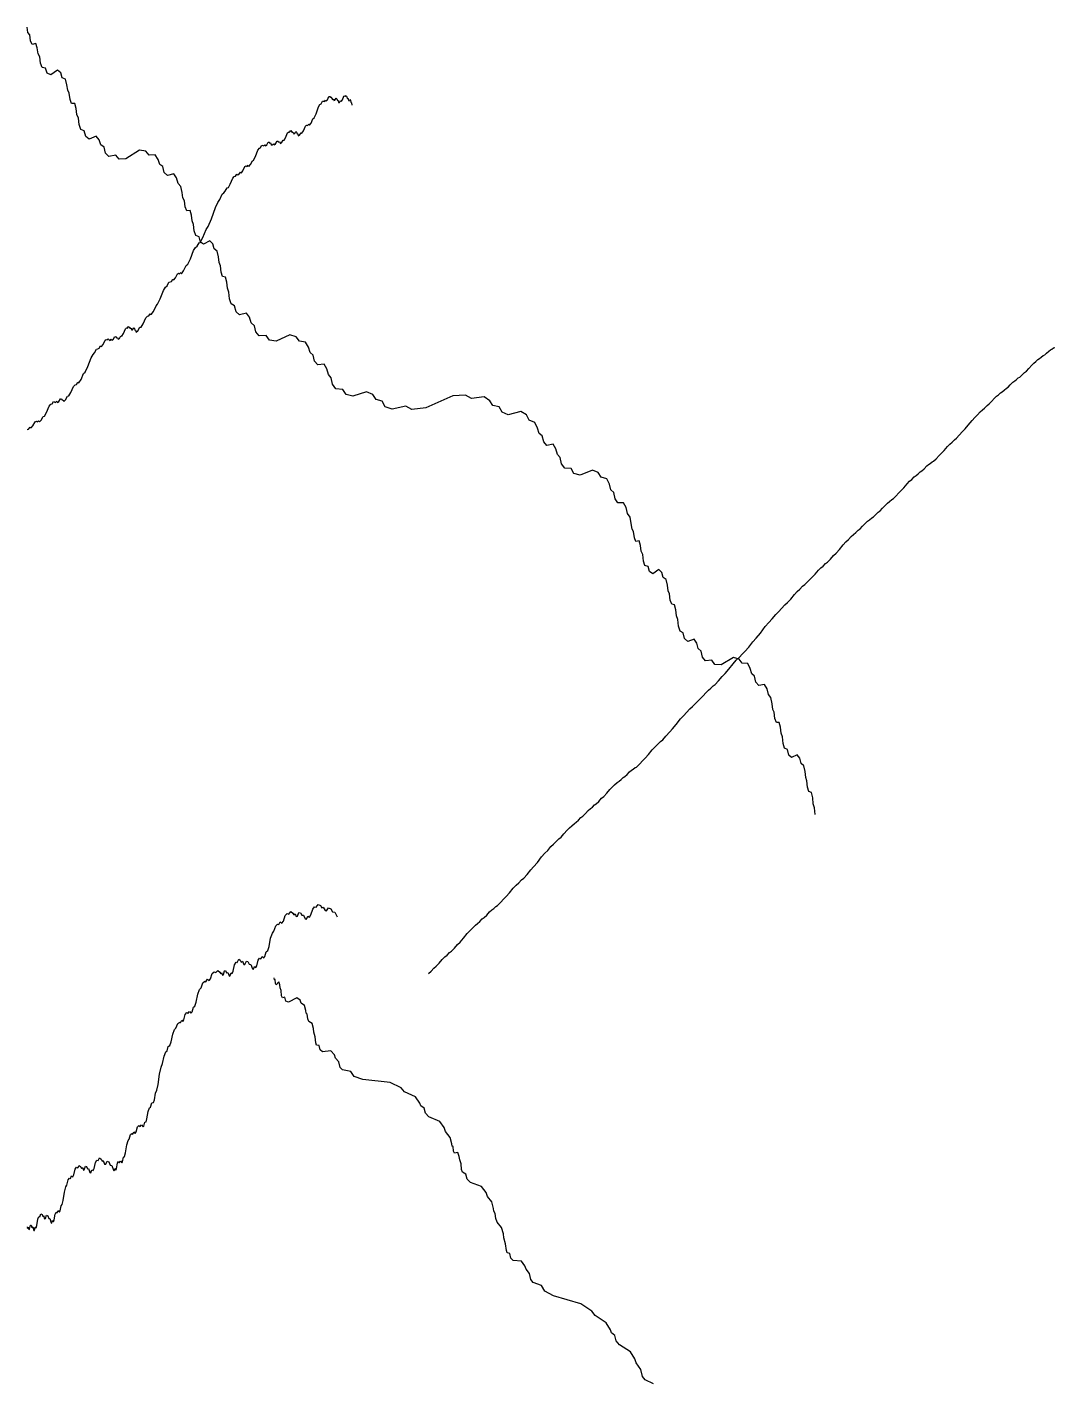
# Model space of a CAD drawing. Header units: metres. Extents: x 0 to 1, y 0 to 1.
# Drawn here: x 0 to 0.1091, y 0.6666 to 0.8105 of the extents above; entities that cross this region are included whole.
import ezdxf

# ---------------------------------------------------------------- set-up
doc = ezdxf.new("R2010")
doc.units = ezdxf.units.M

msp = doc.modelspace()

# ---------------------------------------------------------------- linework, layer by layer
at = {"layer": '2', "color": 0}
for p, q in [((0.000093, 0.809936), (0, 0.8105)), ((0.000278, 0.809673), (0.000093, 0.809936)), ((0.000363, 0.809041), (0.000278, 0.809673)), ((0.000548, 0.808657), (0.000363, 0.809041)), ((0.000917, 0.808752), (0.000548, 0.808657)), ((0.001085, 0.808283), (0.000917, 0.808752)), ((0.00117, 0.807677), (0.001085, 0.808283)), ((0.001338, 0.807329), (0.00117, 0.807677)), ((0.001415, 0.806657), (0.001338, 0.807329)), ((0.0016, 0.806197), (0.001415, 0.806657)), ((0.001968, 0.806138), (0.0016, 0.806197)), ((0.002137, 0.805599), (0.001968, 0.806138)), ((0.002505, 0.805421), (0.002137, 0.805599)), ((0.003237, 0.805922), (0.002505, 0.805421)), ((0.003571, 0.80564), (0.003237, 0.805922)), ((0.003739, 0.805127), (0.003571, 0.80564)), ((0.004074, 0.804964), (0.003739, 0.805127)), ((0.004227, 0.804378), (0.004074, 0.804964)), ((0.004312, 0.803788), (0.004227, 0.804378)), ((0.00448, 0.803472), (0.004312, 0.803788)), ((0.004557, 0.802816), (0.00448, 0.803472)), ((0.031883, 0.802774), (0.032036, 0.803116)), ((0.032036, 0.803116), (0.032127, 0.803123)), ((0.032127, 0.803123), (0.032201, 0.803022)), ((0.033478, 0.80278), (0.033632, 0.803176)), ((0.033632, 0.803176), (0.033723, 0.803215)), ((0.033723, 0.803215), (0.033796, 0.80314)), ((0.033796, 0.80314), (0.033888, 0.803229)), ((0.033888, 0.803229), (0.033942, 0.803085)), ((0.004725, 0.80238), (0.004557, 0.802816)), ((0.00506, 0.802371), (0.004725, 0.80238)), ((0.005213, 0.801855), (0.00506, 0.802371)), ((0.005289, 0.801225), (0.005213, 0.801855)), ((0.030685, 0.801298), (0.030942, 0.802031)), ((0.030942, 0.802031), (0.031095, 0.802272)), ((0.031095, 0.802272), (0.031218, 0.802359)), ((0.031218, 0.802359), (0.031371, 0.802649)), ((0.031371, 0.802649), (0.031463, 0.802626)), ((0.031463, 0.802626), (0.031562, 0.802601)), ((0.031562, 0.802601), (0.031686, 0.802752)), ((0.031686, 0.802752), (0.031759, 0.802645)), ((0.031759, 0.802645), (0.031883, 0.802774)), ((0.032201, 0.803022), (0.032292, 0.803079)), ((0.032292, 0.803079), (0.032346, 0.802916)), ((0.032346, 0.802916), (0.032426, 0.80281)), ((0.032426, 0.80281), (0.032526, 0.80286)), ((0.032526, 0.80286), (0.032585, 0.802693)), ((0.032585, 0.802693), (0.032685, 0.802721)), ((0.032685, 0.802721), (0.032808, 0.802938)), ((0.032808, 0.802938), (0.032882, 0.80287)), ((0.032882, 0.80287), (0.032941, 0.802709)), ((0.032941, 0.802709), (0.033015, 0.802692)), ((0.033015, 0.802692), (0.033059, 0.802484)), ((0.033059, 0.802484), (0.033158, 0.802494)), ((0.033158, 0.802494), (0.033281, 0.802688)), ((0.033281, 0.802688), (0.033355, 0.802607)), ((0.033355, 0.802607), (0.033478, 0.80278)), ((0.033942, 0.803085), (0.034001, 0.802929)), ((0.034001, 0.802929), (0.034075, 0.802918)), ((0.034075, 0.802918), (0.034119, 0.802714)), ((0.034119, 0.802714), (0.034192, 0.802681)), ((0.034192, 0.802681), (0.034284, 0.802822)), ((0.034284, 0.802822), (0.034338, 0.802709)), ((0.034338, 0.802709), (0.034382, 0.802511)), ((0.034382, 0.802511), (0.034436, 0.802448)), ((0.034436, 0.802448), (0.034469, 0.802214)), ((0.005442, 0.800829), (0.005289, 0.801225)), ((0.005512, 0.800136), (0.005442, 0.800829)), ((0.029981, 0.800075), (0.030148, 0.800305)), ((0.030148, 0.800305), (0.030355, 0.800771)), ((0.030355, 0.800771), (0.030478, 0.800853)), ((0.030478, 0.800853), (0.030685, 0.801298)), ((0.005698, 0.799626), (0.005512, 0.800136)), ((0.006066, 0.799469), (0.005698, 0.799626)), ((0.006234, 0.798885), (0.006066, 0.799469)), ((0.006602, 0.798608), (0.006234, 0.798885)), ((0.007334, 0.798914), (0.006602, 0.798608)), ((0.007669, 0.798541), (0.007334, 0.798914)), ((0.027447, 0.798746), (0.027654, 0.799259)), ((0.027654, 0.799259), (0.027777, 0.799368)), ((0.027777, 0.799368), (0.027876, 0.799349)), ((0.027876, 0.799349), (0.028, 0.799508)), ((0.028, 0.799508), (0.028073, 0.799406)), ((0.028073, 0.799406), (0.028154, 0.799295)), ((0.028154, 0.799295), (0.028253, 0.79934)), ((0.028253, 0.79934), (0.028313, 0.799169)), ((0.028313, 0.799169), (0.028412, 0.799192)), ((0.028412, 0.799192), (0.028535, 0.799403)), ((0.028535, 0.799403), (0.028609, 0.799331)), ((0.028609, 0.799331), (0.028668, 0.799167)), ((0.028668, 0.799167), (0.028742, 0.799146)), ((0.028742, 0.799146), (0.028786, 0.798936)), ((0.028786, 0.798936), (0.02892, 0.799007)), ((0.02892, 0.799007), (0.029087, 0.799276)), ((0.029087, 0.799276), (0.029187, 0.79924)), ((0.029187, 0.79924), (0.029354, 0.799488)), ((0.029354, 0.799488), (0.029561, 0.799977)), ((0.029561, 0.799977), (0.029684, 0.800072)), ((0.029684, 0.800072), (0.029784, 0.800041)), ((0.029784, 0.800041), (0.029907, 0.800186)), ((0.029907, 0.800186), (0.029981, 0.800075)), ((0.007837, 0.797983), (0.007669, 0.798541)), ((0.008171, 0.797732), (0.007837, 0.797983)), ((0.008324, 0.797104), (0.008171, 0.797732)), ((0.011945, 0.797413), (0.01049, 0.796492)), ((0.012609, 0.797322), (0.011945, 0.797413)), ((0.024254, 0.796763), (0.024511, 0.79744)), ((0.024511, 0.79744), (0.024664, 0.797648)), ((0.024664, 0.797648), (0.024787, 0.797708)), ((0.024787, 0.797708), (0.02494, 0.797965)), ((0.02494, 0.797965), (0.025032, 0.797921)), ((0.025032, 0.797921), (0.025131, 0.797874)), ((0.025131, 0.797874), (0.025255, 0.797998)), ((0.025255, 0.797998), (0.025328, 0.797875)), ((0.025328, 0.797875), (0.025452, 0.797978)), ((0.025452, 0.797978), (0.025605, 0.798286)), ((0.025605, 0.798286), (0.025696, 0.798273)), ((0.025696, 0.798273), (0.02577, 0.798156)), ((0.02577, 0.798156), (0.025861, 0.798193)), ((0.025861, 0.798193), (0.025915, 0.798019)), ((0.025915, 0.798019), (0.026024, 0.797973)), ((0.026024, 0.797973), (0.026158, 0.798099)), ((0.026158, 0.798099), (0.026239, 0.797978)), ((0.026239, 0.797978), (0.026373, 0.798082)), ((0.026373, 0.798082), (0.02654, 0.798393)), ((0.02654, 0.798393), (0.02664, 0.798381)), ((0.02664, 0.798381), (0.02672, 0.798266)), ((0.02672, 0.798266), (0.026819, 0.798304)), ((0.026819, 0.798304), (0.026879, 0.79813)), ((0.026879, 0.79813), (0.027013, 0.798216)), ((0.027013, 0.798216), (0.02718, 0.798505)), ((0.02718, 0.798505), (0.02728, 0.79848)), ((0.02728, 0.79848), (0.027447, 0.798746)), ((0.008692, 0.79675), (0.008324, 0.797104)), ((0.009424, 0.796902), (0.008692, 0.79675)), ((0.009759, 0.79646), (0.009424, 0.796902)), ((0.01049, 0.796492), (0.009759, 0.79646)), ((0.012944, 0.796906), (0.012609, 0.797322)), ((0.013609, 0.796935), (0.012944, 0.796906)), ((0.013913, 0.796436), (0.013609, 0.796935)), ((0.014081, 0.795895), (0.013913, 0.796436)), ((0.014415, 0.795676), (0.014081, 0.795895)), ((0.023717, 0.795887), (0.023924, 0.796309)), ((0.023924, 0.796309), (0.024047, 0.796363)), ((0.024047, 0.796363), (0.024254, 0.796763)), ((0.014568, 0.795064), (0.014415, 0.795676)), ((0.014903, 0.794724), (0.014568, 0.795064)), ((0.015568, 0.794907), (0.014903, 0.794724)), ((0.015871, 0.794478), (0.015568, 0.794907)), ((0.016024, 0.793892), (0.015871, 0.794478)), ((0.021834, 0.794444), (0.021987, 0.794619)), ((0.021987, 0.794619), (0.022111, 0.794654)), ((0.022111, 0.794654), (0.022264, 0.794879)), ((0.022264, 0.794879), (0.022355, 0.794816)), ((0.022355, 0.794816), (0.022489, 0.794857)), ((0.022489, 0.794857), (0.022656, 0.79509)), ((0.022656, 0.79509), (0.022756, 0.795032)), ((0.022756, 0.795032), (0.022923, 0.795243)), ((0.022923, 0.795243), (0.02313, 0.795687)), ((0.02313, 0.795687), (0.023253, 0.795755)), ((0.023253, 0.795755), (0.023353, 0.795703)), ((0.023353, 0.795703), (0.023476, 0.795821)), ((0.023476, 0.795821), (0.02355, 0.795694)), ((0.02355, 0.795694), (0.023717, 0.795887)), ((0.016328, 0.793584), (0.016024, 0.793892)), ((0.016467, 0.792931), (0.016328, 0.793584)), ((0.020873, 0.7929), (0.02104, 0.793058)), ((0.02104, 0.793058), (0.021247, 0.793436)), ((0.021247, 0.793436), (0.02137, 0.793464)), ((0.02137, 0.793464), (0.021577, 0.79382)), ((0.021577, 0.79382), (0.021834, 0.794444)), ((0.016552, 0.792351), (0.016467, 0.792931)), ((0.01672, 0.792057), (0.016552, 0.792351)), ((0.016797, 0.79141), (0.01672, 0.792057)), ((0.019999, 0.791347), (0.020256, 0.791869)), ((0.020256, 0.791869), (0.020463, 0.792184)), ((0.020463, 0.792184), (0.02072, 0.792756)), ((0.02072, 0.792756), (0.020873, 0.7929)), ((0.016965, 0.790996), (0.016797, 0.79141)), ((0.0173, 0.791029), (0.016965, 0.790996)), ((0.017453, 0.790532), (0.0173, 0.791029)), ((0.01753, 0.789911), (0.017453, 0.790532)), ((0.019221, 0.789315), (0.019568, 0.790141)), ((0.019568, 0.790141), (0.019999, 0.791347)), ((0.017683, 0.789534), (0.01753, 0.789911)), ((0.017753, 0.78885), (0.017683, 0.789534)), ((0.017921, 0.788358), (0.017753, 0.78885)), ((0.018667, 0.788159), (0.019014, 0.789007)), ((0.019014, 0.789007), (0.019221, 0.789315)), ((0.018255, 0.788237), (0.017921, 0.788358)), ((0.018056, 0.787226), (0.018264, 0.787598)), ((0.018408, 0.78767), (0.018255, 0.788237)), ((0.018264, 0.787598), (0.018387, 0.787623)), ((0.018387, 0.787623), (0.018667, 0.788159)), ((0.018743, 0.787429), (0.018408, 0.78767)), ((0.019407, 0.787807), (0.018743, 0.787429)), ((0.019711, 0.787468), (0.019407, 0.787807)), ((0.019864, 0.786927), (0.019711, 0.787468)), ((0.017055, 0.785327), (0.017335, 0.785881)), ((0.017335, 0.785881), (0.017683, 0.786751)), ((0.017683, 0.786751), (0.01789, 0.787073)), ((0.01789, 0.787073), (0.018056, 0.787226)), ((0.020168, 0.786708), (0.019864, 0.786927)), ((0.020307, 0.786096), (0.020168, 0.786708)), ((0.020384, 0.785492), (0.020307, 0.786096)), ((0.016186, 0.7843), (0.016309, 0.784414)), ((0.016309, 0.784414), (0.016383, 0.784285)), ((0.016383, 0.784285), (0.016608, 0.784603)), ((0.016608, 0.784603), (0.016888, 0.78518)), ((0.016888, 0.78518), (0.017055, 0.785327)), ((0.020537, 0.785148), (0.020384, 0.785492)), ((0.020607, 0.784479), (0.020537, 0.785148)), ((0.02076, 0.784014), (0.020607, 0.784479)), ((0.01469, 0.782861), (0.014857, 0.783025)), ((0.014857, 0.783025), (0.015064, 0.783411)), ((0.015064, 0.783411), (0.015188, 0.783444)), ((0.015188, 0.783444), (0.015322, 0.783481)), ((0.015322, 0.783481), (0.015489, 0.783709)), ((0.015489, 0.783709), (0.015589, 0.783648)), ((0.015589, 0.783648), (0.015756, 0.783854)), ((0.015756, 0.783854), (0.015963, 0.784291)), ((0.015963, 0.784291), (0.016086, 0.784355)), ((0.016086, 0.784355), (0.016186, 0.7843)), ((0.021064, 0.783949), (0.02076, 0.784014)), ((0.021203, 0.783407), (0.021064, 0.783949)), ((0.021272, 0.782764), (0.021203, 0.783407)), ((0.013856, 0.781057), (0.014136, 0.781631)), ((0.014136, 0.781631), (0.014483, 0.782525)), ((0.014483, 0.782525), (0.01469, 0.782861)), ((0.021411, 0.782342), (0.021272, 0.782764)), ((0.021475, 0.781637), (0.021411, 0.782342)), ((0.02166, 0.781095), (0.021475, 0.781637)), ((0.013184, 0.77997), (0.013409, 0.780304)), ((0.013409, 0.780304), (0.013689, 0.780899)), ((0.013689, 0.780899), (0.013856, 0.781057)), ((0.022028, 0.780875), (0.02166, 0.781095)), ((0.022197, 0.780262), (0.022028, 0.780875)), ((0.022565, 0.779922), (0.022197, 0.780262)), ((0.023297, 0.780102), (0.022565, 0.779922)), ((0.023631, 0.779673), (0.023297, 0.780102)), ((0.010658, 0.778529), (0.010782, 0.778684)), ((0.010782, 0.778684), (0.010855, 0.778579)), ((0.011975, 0.778614), (0.01211, 0.77864)), ((0.01211, 0.77864), (0.012336, 0.778992)), ((0.012336, 0.778992), (0.012616, 0.77961)), ((0.012616, 0.77961), (0.012783, 0.779782)), ((0.012783, 0.779782), (0.012917, 0.779813)), ((0.012917, 0.779813), (0.013084, 0.780035)), ((0.013084, 0.780035), (0.013184, 0.77997)), ((0.023799, 0.779086), (0.023631, 0.779673)), ((0.024134, 0.778776), (0.023799, 0.779086)), ((0.024287, 0.778123), (0.024134, 0.778776)), ((0.00807, 0.776788), (0.008277, 0.77724)), ((0.008277, 0.77724), (0.008401, 0.777313)), ((0.008401, 0.777313), (0.0085, 0.777265)), ((0.0085, 0.777265), (0.008624, 0.777387)), ((0.008624, 0.777387), (0.008697, 0.777263)), ((0.008697, 0.777263), (0.008806, 0.777215)), ((0.008806, 0.777215), (0.00894, 0.777336)), ((0.00894, 0.777336), (0.00902, 0.777212)), ((0.00902, 0.777212), (0.009155, 0.777311)), ((0.009155, 0.777311), (0.009322, 0.777617)), ((0.009322, 0.777617), (0.009421, 0.777602)), ((0.009421, 0.777602), (0.009502, 0.777484)), ((0.009502, 0.777484), (0.009601, 0.777519)), ((0.009601, 0.777519), (0.00966, 0.777343)), ((0.00966, 0.777343), (0.009795, 0.777425)), ((0.009795, 0.777425), (0.009962, 0.777708)), ((0.009962, 0.777708), (0.010061, 0.77768)), ((0.010061, 0.77768), (0.010228, 0.777941)), ((0.010228, 0.777941), (0.010435, 0.778447)), ((0.010435, 0.778447), (0.010559, 0.778551)), ((0.010559, 0.778551), (0.010658, 0.778529)), ((0.010855, 0.778579), (0.010936, 0.778466)), ((0.010936, 0.778466), (0.011035, 0.778507)), ((0.011035, 0.778507), (0.011094, 0.778335)), ((0.011094, 0.778335), (0.011194, 0.778355)), ((0.011194, 0.778355), (0.011317, 0.778561)), ((0.011317, 0.778561), (0.011391, 0.778487)), ((0.011391, 0.778487), (0.01145, 0.778321)), ((0.01145, 0.778321), (0.011524, 0.778297)), ((0.011524, 0.778297), (0.011568, 0.778086)), ((0.011568, 0.778086), (0.01175, 0.778241)), ((0.01175, 0.778241), (0.011975, 0.778614)), ((0.024655, 0.777705), (0.024287, 0.778123)), ((0.025387, 0.777732), (0.024655, 0.777705)), ((0.025721, 0.777233), (0.025387, 0.777732)), ((0.026453, 0.777139), (0.025721, 0.777233)), ((0.027907, 0.77781), (0.026453, 0.777139)), ((0.028572, 0.777605), (0.027907, 0.77781)), ((0.028906, 0.777131), (0.028572, 0.777605)), ((0.007005, 0.77572), (0.007172, 0.775896)), ((0.007172, 0.775896), (0.007379, 0.776296)), ((0.007379, 0.776296), (0.007502, 0.776338)), ((0.007502, 0.776338), (0.007637, 0.776385)), ((0.007637, 0.776385), (0.007804, 0.776624)), ((0.007804, 0.776624), (0.007903, 0.77657)), ((0.007903, 0.77657), (0.00807, 0.776788)), ((0.029571, 0.777046), (0.028906, 0.777131)), ((0.029875, 0.776496), (0.029571, 0.777046)), ((0.030043, 0.775925), (0.029875, 0.776496)), ((0.030378, 0.775649), (0.030043, 0.775925)), ((0.108053, 0.775677), (0.108256, 0.775849)), ((0.108256, 0.775849), (0.108487, 0.776085)), ((0.108487, 0.776085), (0.108665, 0.776205)), ((0.108665, 0.776205), (0.108821, 0.776285)), ((0.108821, 0.776285), (0.108998, 0.776417)), ((0.108998, 0.776417), (0.109134, 0.776458)), ((0.006171, 0.773858), (0.006451, 0.774451)), ((0.006451, 0.774451), (0.006798, 0.775369)), ((0.006798, 0.775369), (0.007005, 0.77572)), ((0.030531, 0.775011), (0.030378, 0.775649)), ((0.030865, 0.774614), (0.030531, 0.775011)), ((0.03153, 0.774682), (0.030865, 0.774614)), ((0.031834, 0.774202), (0.03153, 0.774682)), ((0.10637, 0.774233), (0.106672, 0.774591)), ((0.106672, 0.774591), (0.106903, 0.774804)), ((0.106903, 0.774804), (0.107106, 0.774966)), ((0.107106, 0.774966), (0.107338, 0.775191)), ((0.107338, 0.775191), (0.107515, 0.775302)), ((0.107515, 0.775302), (0.107694, 0.775423)), ((0.107694, 0.775423), (0.107897, 0.775601)), ((0.107897, 0.775601), (0.108053, 0.775677)), ((0.005498, 0.772723), (0.005724, 0.773072)), ((0.005724, 0.773072), (0.006004, 0.773688)), ((0.006004, 0.773688), (0.006171, 0.773858)), ((0.031987, 0.773589), (0.031834, 0.774202)), ((0.032291, 0.773229), (0.031987, 0.773589)), ((0.03243, 0.772552), (0.032291, 0.773229)), ((0.104662, 0.772773), (0.104866, 0.772935)), ((0.104866, 0.772935), (0.105044, 0.773052)), ((0.105044, 0.773052), (0.105248, 0.773225)), ((0.105248, 0.773225), (0.105403, 0.773298)), ((0.105403, 0.773298), (0.105636, 0.773512)), ((0.105636, 0.773512), (0.105901, 0.773797)), ((0.105901, 0.773797), (0.106105, 0.773955)), ((0.106105, 0.773955), (0.10637, 0.774233)), ((0.004424, 0.771317), (0.00465, 0.771685)), ((0.00465, 0.771685), (0.00493, 0.772322)), ((0.00493, 0.772322), (0.005097, 0.772506)), ((0.005097, 0.772506), (0.005232, 0.772547)), ((0.005232, 0.772547), (0.005398, 0.772781)), ((0.005398, 0.772781), (0.005498, 0.772723)), ((0.032798, 0.772085), (0.03243, 0.772552)), ((0.03353, 0.772013), (0.032798, 0.772085)), ((0.033864, 0.771468), (0.03353, 0.772013)), ((0.034596, 0.771276), (0.033864, 0.771468)), ((0.03605, 0.771752), (0.034596, 0.771276)), ((0.036715, 0.771457), (0.03605, 0.771752)), ((0.037049, 0.770938), (0.036715, 0.771457)), ((0.102936, 0.771283), (0.103139, 0.771438)), ((0.103139, 0.771438), (0.103371, 0.771655)), ((0.103371, 0.771655), (0.103548, 0.77176)), ((0.103548, 0.77176), (0.103753, 0.771923)), ((0.103753, 0.771923), (0.103986, 0.772149)), ((0.103986, 0.772149), (0.104164, 0.772262)), ((0.104164, 0.772262), (0.104397, 0.772482)), ((0.104397, 0.772482), (0.104662, 0.772773)), ((0.002071, 0.769573), (0.002351, 0.770235)), ((0.002351, 0.770235), (0.002518, 0.770432)), ((0.002518, 0.770432), (0.002652, 0.770485)), ((0.002652, 0.770485), (0.002819, 0.770732)), ((0.002819, 0.770732), (0.002919, 0.770683)), ((0.002919, 0.770683), (0.003027, 0.77063)), ((0.003027, 0.77063), (0.003162, 0.770746)), ((0.003162, 0.770746), (0.003242, 0.770618)), ((0.003242, 0.770618), (0.003377, 0.770713)), ((0.003377, 0.770713), (0.003544, 0.771012)), ((0.003544, 0.771012), (0.003643, 0.770993)), ((0.003643, 0.770993), (0.003723, 0.770872)), ((0.003723, 0.770872), (0.003823, 0.770903)), ((0.003823, 0.770903), (0.003882, 0.770725)), ((0.003882, 0.770725), (0.004064, 0.770892)), ((0.004064, 0.770892), (0.00429, 0.771282)), ((0.00429, 0.771282), (0.004424, 0.771317)), ((0.037714, 0.770764), (0.037049, 0.770938)), ((0.038018, 0.770172), (0.037714, 0.770764)), ((0.03875, 0.769903), (0.038018, 0.770172)), ((0.040204, 0.770225), (0.03875, 0.769903)), ((0.040869, 0.769861), (0.040204, 0.770225)), ((0.042323, 0.770063), (0.040869, 0.769861)), ((0.045213, 0.771321), (0.042323, 0.770063)), ((0.046534, 0.771384), (0.045213, 0.771321)), ((0.047199, 0.771045), (0.046534, 0.771384)), ((0.04852, 0.771228), (0.047199, 0.771045)), ((0.049124, 0.7708), (0.04852, 0.771228)), ((0.049458, 0.770298), (0.049124, 0.7708)), ((0.050123, 0.770156), (0.049458, 0.770298)), ((0.050427, 0.76958), (0.050123, 0.770156)), ((0.101436, 0.76983), (0.101669, 0.770036)), ((0.101669, 0.770036), (0.101934, 0.770312)), ((0.101934, 0.770312), (0.102138, 0.770462)), ((0.102138, 0.770462), (0.102403, 0.770731)), ((0.102403, 0.770731), (0.102705, 0.771078)), ((0.102705, 0.771078), (0.102936, 0.771283)), ((0.000619, 0.768137), (0.000845, 0.768568)), ((0.000845, 0.768568), (0.00098, 0.768628)), ((0.00098, 0.768628), (0.001088, 0.76857)), ((0.001088, 0.76857), (0.001223, 0.76868)), ((0.001223, 0.76868), (0.001303, 0.768549)), ((0.001303, 0.768549), (0.001485, 0.768731)), ((0.001485, 0.768731), (0.001711, 0.76914)), ((0.001711, 0.76914), (0.001845, 0.769186)), ((0.001845, 0.769186), (0.002071, 0.769573)), ((0.051092, 0.769318), (0.050427, 0.76958)), ((0.052413, 0.769655), (0.051092, 0.769318)), ((0.053017, 0.769296), (0.052413, 0.769655)), ((0.053321, 0.768746), (0.053017, 0.769296)), ((0.053925, 0.768508), (0.053321, 0.768746)), ((0.099942, 0.768212), (0.100336, 0.768714)), ((0.100336, 0.768714), (0.100638, 0.769038)), ((0.100638, 0.769038), (0.100903, 0.769298)), ((0.100903, 0.769298), (0.101205, 0.769633)), ((0.101205, 0.769633), (0.101436, 0.76983)), ((0, 0.767745), (0.000147, 0.767778)), ((0.000147, 0.767778), (0.000329, 0.768)), ((0.000329, 0.768), (0.000437, 0.767936)), ((0.000437, 0.767936), (0.000619, 0.768137)), ((0.054201, 0.767887), (0.053925, 0.768508)), ((0.054369, 0.767327), (0.054201, 0.767887)), ((0.054703, 0.767072), (0.054369, 0.767327)), ((0.098681, 0.766815), (0.098985, 0.767141)), ((0.098985, 0.767141), (0.099331, 0.767552)), ((0.099331, 0.767552), (0.099596, 0.767807)), ((0.099596, 0.767807), (0.099942, 0.768212)), ((0.054856, 0.766443), (0.054703, 0.767072)), ((0.055191, 0.766068), (0.054856, 0.766443)), ((0.055856, 0.766178), (0.055191, 0.766068)), ((0.056159, 0.765716), (0.055856, 0.766178)), ((0.056312, 0.765113), (0.056159, 0.765716)), ((0.097369, 0.765517), (0.097715, 0.765935)), ((0.097715, 0.765935), (0.09798, 0.766194)), ((0.09798, 0.766194), (0.098213, 0.766397)), ((0.098213, 0.766397), (0.098478, 0.766668)), ((0.098478, 0.766668), (0.098681, 0.766815)), ((0.056616, 0.764772), (0.056312, 0.765113)), ((0.056755, 0.764104), (0.056616, 0.764772)), ((0.095902, 0.764148), (0.096105, 0.764319)), ((0.096105, 0.764319), (0.096261, 0.764389)), ((0.096261, 0.764389), (0.096528, 0.76465)), ((0.096528, 0.76465), (0.096832, 0.764988)), ((0.096832, 0.764988), (0.097065, 0.765186)), ((0.097065, 0.765186), (0.097369, 0.765517)), ((0.05709, 0.763651), (0.056755, 0.764104)), ((0.057754, 0.763608), (0.05709, 0.763651)), ((0.058058, 0.763077), (0.057754, 0.763608)), ((0.058723, 0.762913), (0.058058, 0.763077)), ((0.060044, 0.763446), (0.058723, 0.762913)), ((0.060648, 0.763177), (0.060044, 0.763446)), ((0.060952, 0.762671), (0.060648, 0.763177)), ((0.094202, 0.762729), (0.094406, 0.762879)), ((0.094406, 0.762879), (0.09461, 0.763039)), ((0.09461, 0.763039), (0.094843, 0.763262)), ((0.094843, 0.763262), (0.095022, 0.763372)), ((0.095022, 0.763372), (0.095255, 0.763588)), ((0.095255, 0.763588), (0.09552, 0.763875)), ((0.09552, 0.763875), (0.095723, 0.764034)), ((0.095723, 0.764034), (0.095902, 0.764148)), ((0.061556, 0.762523), (0.060952, 0.762671)), ((0.061832, 0.761943), (0.061556, 0.762523)), ((0.061985, 0.761356), (0.061832, 0.761943)), ((0.062289, 0.761048), (0.061985, 0.761356)), ((0.092789, 0.761224), (0.093093, 0.76156)), ((0.093093, 0.76156), (0.093439, 0.761984)), ((0.093439, 0.761984), (0.093704, 0.762247)), ((0.093704, 0.762247), (0.093937, 0.762454)), ((0.093937, 0.762454), (0.094202, 0.762729)), ((0.062428, 0.760395), (0.062289, 0.761048)), ((0.062732, 0.759966), (0.062428, 0.760395)), ((0.063335, 0.759971), (0.062732, 0.759966)), ((0.063611, 0.759461), (0.063335, 0.759971)), ((0.091136, 0.759726), (0.091369, 0.759933)), ((0.091369, 0.759933), (0.091574, 0.760089)), ((0.091574, 0.760089), (0.091807, 0.760307)), ((0.091807, 0.760307), (0.091985, 0.760414)), ((0.091985, 0.760414), (0.092252, 0.760679)), ((0.092252, 0.760679), (0.092556, 0.761022)), ((0.092556, 0.761022), (0.092789, 0.761224)), ((0.06375, 0.758834), (0.063611, 0.759461)), ((0.064026, 0.758445), (0.06375, 0.758834)), ((0.089859, 0.75847), (0.090094, 0.758678)), ((0.090094, 0.758678), (0.090361, 0.758955)), ((0.090361, 0.758955), (0.090565, 0.759107)), ((0.090565, 0.759107), (0.090832, 0.759378)), ((0.090832, 0.759378), (0.091136, 0.759726)), ((0.064153, 0.757755), (0.064026, 0.758445)), ((0.064237, 0.757182), (0.064153, 0.757755)), ((0.064406, 0.756901), (0.064237, 0.757182)), ((0.08798, 0.756794), (0.088245, 0.757063)), ((0.088245, 0.757063), (0.088449, 0.757208)), ((0.088449, 0.757208), (0.088714, 0.75747)), ((0.088714, 0.75747), (0.089016, 0.75781)), ((0.089016, 0.75781), (0.089247, 0.758009)), ((0.089247, 0.758009), (0.08945, 0.758158)), ((0.08945, 0.758158), (0.089682, 0.758369)), ((0.089682, 0.758369), (0.089859, 0.75847)), ((0.064483, 0.756261), (0.064406, 0.756901)), ((0.064651, 0.75586), (0.064483, 0.756261)), ((0.064985, 0.75592), (0.064651, 0.75586)), ((0.065138, 0.755435), (0.064985, 0.75592)), ((0.086647, 0.755507), (0.086949, 0.755823)), ((0.086949, 0.755823), (0.087214, 0.756075)), ((0.087214, 0.756075), (0.087516, 0.756403)), ((0.087516, 0.756403), (0.087747, 0.756594)), ((0.087747, 0.756594), (0.08798, 0.756794)), ((0.065215, 0.75482), (0.065138, 0.755435)), ((0.065368, 0.754456), (0.065215, 0.75482)), ((0.065438, 0.753777), (0.065368, 0.754456)), ((0.085296, 0.753967), (0.085642, 0.75437)), ((0.085642, 0.75437), (0.085907, 0.754618)), ((0.085907, 0.754618), (0.086253, 0.755015)), ((0.086253, 0.755015), (0.086647, 0.755507)), ((0.065606, 0.753299), (0.065438, 0.753777)), ((0.065941, 0.753205), (0.065606, 0.753299)), ((0.066094, 0.75265), (0.065941, 0.753205)), ((0.067093, 0.752868), (0.066428, 0.752436)), ((0.067397, 0.752553), (0.067093, 0.752868)), ((0.08368, 0.752384), (0.084025, 0.752793)), ((0.084025, 0.752793), (0.084291, 0.753046)), ((0.084291, 0.753046), (0.084524, 0.753243)), ((0.084524, 0.753243), (0.084789, 0.753507)), ((0.084789, 0.753507), (0.084992, 0.753649)), ((0.084992, 0.753649), (0.085296, 0.753967)), ((0.066428, 0.752436), (0.066094, 0.75265)), ((0.06755, 0.752024), (0.067397, 0.752553)), ((0.067854, 0.75183), (0.06755, 0.752024)), ((0.067993, 0.751229), (0.067854, 0.75183)), ((0.08234, 0.7511), (0.082572, 0.751284)), ((0.082572, 0.751284), (0.082839, 0.751539)), ((0.082839, 0.751539), (0.083143, 0.751869)), ((0.083143, 0.751869), (0.083376, 0.752061)), ((0.083376, 0.752061), (0.08368, 0.752384)), ((0.06807, 0.750631), (0.067993, 0.751229)), ((0.068222, 0.750299), (0.06807, 0.750631)), ((0.068292, 0.749635), (0.068222, 0.750299)), ((0.081078, 0.749745), (0.081471, 0.750227)), ((0.081471, 0.750227), (0.081773, 0.750535)), ((0.081773, 0.750535), (0.082038, 0.75078)), ((0.082038, 0.75078), (0.08234, 0.7511)), ((0.068445, 0.749184), (0.068292, 0.749635)), ((0.068749, 0.749142), (0.068445, 0.749184)), ((0.068888, 0.748612), (0.068749, 0.749142)), ((0.068958, 0.747974), (0.068888, 0.748612)), ((0.079515, 0.748114), (0.079817, 0.748414)), ((0.079817, 0.748414), (0.080121, 0.748724)), ((0.080121, 0.748724), (0.080466, 0.749117)), ((0.080466, 0.749117), (0.080732, 0.749358)), ((0.080732, 0.749358), (0.081078, 0.749745)), ((0.069097, 0.747563), (0.068958, 0.747974)), ((0.06916, 0.746864), (0.069097, 0.747563)), ((0.078381, 0.746808), (0.078775, 0.747267)), ((0.078775, 0.747267), (0.079121, 0.747644)), ((0.079121, 0.747644), (0.079515, 0.748114)), ((0.069329, 0.746336), (0.06916, 0.746864)), ((0.069663, 0.746144), (0.069329, 0.746336)), ((0.069816, 0.745544), (0.069663, 0.746144)), ((0.070151, 0.745231), (0.069816, 0.745544)), ((0.07707, 0.745199), (0.077416, 0.745571)), ((0.077416, 0.745571), (0.077867, 0.746131)), ((0.077867, 0.746131), (0.078381, 0.746808)), ((0.070815, 0.745467), (0.070151, 0.745231)), ((0.071119, 0.745063), (0.070815, 0.745467)), ((0.071272, 0.744489), (0.071119, 0.745063)), ((0.071576, 0.744205), (0.071272, 0.744489)), ((0.071715, 0.743563), (0.071576, 0.744205)), ((0.075957, 0.743934), (0.076222, 0.744171)), ((0.076222, 0.744171), (0.076619, 0.744633)), ((0.076619, 0.744633), (0.07707, 0.745199)), ((0.072049, 0.743173), (0.071715, 0.743563)), ((0.072714, 0.743256), (0.072049, 0.743173)), ((0.073018, 0.742782), (0.072714, 0.743256)), ((0.073683, 0.742744), (0.073018, 0.742782)), ((0.075004, 0.743526), (0.073683, 0.742744)), ((0.07451, 0.742289), (0.074961, 0.742861)), ((0.074961, 0.742861), (0.075307, 0.743238)), ((0.075608, 0.743371), (0.075004, 0.743526)), ((0.075307, 0.743238), (0.075611, 0.743545)), ((0.075912, 0.742922), (0.075608, 0.743371)), ((0.075611, 0.743545), (0.075957, 0.743934)), ((0.076516, 0.742888), (0.075912, 0.742922)), ((0.076792, 0.74236), (0.076516, 0.742888)), ((0.073413, 0.741047), (0.073809, 0.741521)), ((0.073809, 0.741521), (0.074113, 0.741822)), ((0.074113, 0.741822), (0.07451, 0.742289)), ((0.076945, 0.741803), (0.076792, 0.74236)), ((0.077249, 0.741552), (0.076945, 0.741803)), ((0.077387, 0.740925), (0.077249, 0.741552)), ((0.071752, 0.739419), (0.072098, 0.739824)), ((0.072098, 0.739824), (0.072363, 0.740073)), ((0.072363, 0.740073), (0.072596, 0.740267)), ((0.072596, 0.740267), (0.072861, 0.740528)), ((0.072861, 0.740528), (0.073065, 0.740667)), ((0.073065, 0.740667), (0.073413, 0.741047)), ((0.077691, 0.740554), (0.077387, 0.740925)), ((0.078295, 0.740673), (0.077691, 0.740554)), ((0.078571, 0.740215), (0.078295, 0.740673)), ((0.07871, 0.739614), (0.078571, 0.740215)), ((0.070379, 0.738091), (0.070644, 0.738332)), ((0.070644, 0.738332), (0.070911, 0.738583)), ((0.070911, 0.738583), (0.071215, 0.738909)), ((0.071215, 0.738909), (0.071448, 0.739099)), ((0.071448, 0.739099), (0.071752, 0.739419)), ((0.078986, 0.739277), (0.07871, 0.739614)), ((0.079112, 0.73861), (0.078986, 0.739277)), ((0.079189, 0.738023), (0.079112, 0.73861)), ((0.068932, 0.736428), (0.069383, 0.737005)), ((0.069383, 0.737005), (0.069729, 0.737387)), ((0.069729, 0.737387), (0.070033, 0.737697)), ((0.070033, 0.737697), (0.070379, 0.738091)), ((0.079342, 0.737713), (0.079189, 0.738023)), ((0.079412, 0.737059), (0.079342, 0.737713)), ((0.079565, 0.736628), (0.079412, 0.737059)), ((0.067835, 0.735172), (0.068232, 0.73565)), ((0.068232, 0.73565), (0.068535, 0.735956)), ((0.068535, 0.735956), (0.068932, 0.736428)), ((0.079869, 0.736629), (0.079565, 0.736628)), ((0.080008, 0.736117), (0.079869, 0.736629)), ((0.080078, 0.735489), (0.080008, 0.736117)), ((0.080217, 0.735097), (0.080078, 0.735489)), ((0.066379, 0.733722), (0.066683, 0.734033)), ((0.066683, 0.734033), (0.06695, 0.73428)), ((0.06695, 0.73428), (0.067254, 0.734602)), ((0.067254, 0.734602), (0.067487, 0.734788)), ((0.067487, 0.734788), (0.067835, 0.735172)), ((0.08028, 0.734407), (0.080217, 0.735097)), ((0.080433, 0.733899), (0.08028, 0.734407)), ((0.065019, 0.73221), (0.065367, 0.732606)), ((0.065367, 0.732606), (0.065634, 0.732848)), ((0.065634, 0.732848), (0.065982, 0.733238)), ((0.065982, 0.733238), (0.066379, 0.733722)), ((0.080737, 0.733746), (0.080433, 0.733899)), ((0.080876, 0.733164), (0.080737, 0.733746)), ((0.08118, 0.732891), (0.080876, 0.733164)), ((0.081784, 0.733206), (0.08118, 0.732891)), ((0.08206, 0.732838), (0.081784, 0.733206)), ((0.082199, 0.732282), (0.08206, 0.732838)), ((0.063707, 0.731108), (0.063972, 0.731392)), ((0.063972, 0.731392), (0.064175, 0.731548)), ((0.064175, 0.731548), (0.064354, 0.731661)), ((0.064354, 0.731661), (0.064557, 0.731829)), ((0.064557, 0.731829), (0.064713, 0.731897)), ((0.064713, 0.731897), (0.065019, 0.73221)), ((0.082475, 0.732034), (0.082199, 0.732282)), ((0.082601, 0.731408), (0.082475, 0.732034)), ((0.082671, 0.730797), (0.082601, 0.731408)), ((0.061891, 0.729524), (0.062156, 0.729785)), ((0.062156, 0.729785), (0.062389, 0.729989)), ((0.062389, 0.729989), (0.062654, 0.730261)), ((0.062654, 0.730261), (0.062858, 0.730409)), ((0.062858, 0.730409), (0.063062, 0.730567)), ((0.063062, 0.730567), (0.063295, 0.730787)), ((0.063295, 0.730787), (0.063474, 0.730894)), ((0.063474, 0.730894), (0.063707, 0.731108)), ((0.08281, 0.730438), (0.082671, 0.730797)), ((0.082873, 0.729762), (0.08281, 0.730438)), ((0.083012, 0.729283), (0.082873, 0.729762)), ((0.060704, 0.728233), (0.061008, 0.728572)), ((0.061008, 0.728572), (0.061241, 0.728771)), ((0.061241, 0.728771), (0.061545, 0.729104)), ((0.061545, 0.729104), (0.061891, 0.729524)), ((0.083288, 0.729189), (0.083012, 0.729283)), ((0.083414, 0.728634), (0.083288, 0.729189)), ((0.083478, 0.727984), (0.083414, 0.728634)), ((0.059017, 0.726679), (0.059284, 0.726947)), ((0.059284, 0.726947), (0.059588, 0.727293)), ((0.059588, 0.727293), (0.059821, 0.727497)), ((0.059821, 0.727497), (0.060026, 0.72765)), ((0.060026, 0.72765), (0.060259, 0.727866)), ((0.060259, 0.727866), (0.060437, 0.72797)), ((0.060437, 0.72797), (0.060704, 0.728233)), ((0.083604, 0.727549), (0.083478, 0.727984)), ((0.083662, 0.726838), (0.083604, 0.727549)), ((0.057344, 0.725195), (0.05761, 0.725448)), ((0.05761, 0.725448), (0.057843, 0.725645)), ((0.057843, 0.725645), (0.058108, 0.725909)), ((0.058108, 0.725909), (0.058311, 0.726051)), ((0.058311, 0.726051), (0.058546, 0.726256)), ((0.058546, 0.726256), (0.058813, 0.72653)), ((0.058813, 0.72653), (0.059017, 0.726679)), ((0.055891, 0.723686), (0.056158, 0.723941)), ((0.056158, 0.723941), (0.056462, 0.724271)), ((0.056462, 0.724271), (0.056695, 0.724463)), ((0.056695, 0.724463), (0.056998, 0.724786)), ((0.056998, 0.724786), (0.057344, 0.725195)), ((0.05463, 0.722345), (0.054976, 0.722731)), ((0.054976, 0.722731), (0.05528, 0.723045)), ((0.05528, 0.723045), (0.055625, 0.723442)), ((0.055625, 0.723442), (0.055891, 0.723686)), ((0.053478, 0.720976), (0.053782, 0.721285)), ((0.053782, 0.721285), (0.054178, 0.721762)), ((0.054178, 0.721762), (0.05463, 0.722345)), ((0.052196, 0.71959), (0.0525, 0.719916)), ((0.0525, 0.719916), (0.052733, 0.720105)), ((0.052733, 0.720105), (0.053081, 0.720493)), ((0.053081, 0.720493), (0.053478, 0.720976)), ((0.05088, 0.718143), (0.051229, 0.718537)), ((0.051229, 0.718537), (0.051625, 0.719026)), ((0.051625, 0.719026), (0.051929, 0.71934)), ((0.051929, 0.71934), (0.052196, 0.71959)), ((0.030133, 0.716182), (0.030324, 0.716812)), ((0.030324, 0.716812), (0.030533, 0.717062)), ((0.030533, 0.717062), (0.030703, 0.717014)), ((0.030703, 0.717014), (0.030913, 0.717302)), ((0.030913, 0.717302), (0.031143, 0.717177)), ((0.031143, 0.717177), (0.031281, 0.716947)), ((0.031281, 0.716947), (0.031451, 0.717011)), ((0.031451, 0.717011), (0.031638, 0.71664)), ((0.031808, 0.716618), (0.032017, 0.716938)), ((0.032017, 0.716938), (0.032248, 0.716849)), ((0.032248, 0.716849), (0.032435, 0.716525)), ((0.049343, 0.716715), (0.049548, 0.716866)), ((0.049548, 0.716866), (0.049781, 0.717079)), ((0.049781, 0.717079), (0.049959, 0.717181)), ((0.049959, 0.717181), (0.050265, 0.717497)), ((0.050265, 0.717497), (0.050613, 0.717897)), ((0.050613, 0.717897), (0.05088, 0.718143)), ((0.02673, 0.715152), (0.026885, 0.715445)), ((0.026885, 0.715445), (0.027055, 0.715325)), ((0.027055, 0.715325), (0.027209, 0.71553)), ((0.027209, 0.71553), (0.0274, 0.716132)), ((0.0274, 0.716132), (0.027609, 0.716352)), ((0.027609, 0.716352), (0.027779, 0.716279)), ((0.027779, 0.716279), (0.027989, 0.716537)), ((0.027989, 0.716537), (0.028219, 0.716379)), ((0.028219, 0.716379), (0.028321, 0.716194)), ((0.028321, 0.716194), (0.028446, 0.716314)), ((0.028446, 0.716314), (0.028584, 0.716005)), ((0.028584, 0.716005), (0.028709, 0.716038)), ((0.028709, 0.716038), (0.028864, 0.716428)), ((0.028864, 0.716428), (0.029034, 0.716415)), ((0.029034, 0.716415), (0.029172, 0.716152)), ((0.029172, 0.716152), (0.029342, 0.716176)), ((0.029342, 0.716176), (0.029529, 0.715761)), ((0.029529, 0.715761), (0.029654, 0.715734)), ((0.029654, 0.715734), (0.029809, 0.716049)), ((0.029809, 0.716049), (0.029979, 0.715954)), ((0.029979, 0.715954), (0.030133, 0.716182)), ((0.031638, 0.71664), (0.031808, 0.716618)), ((0.032435, 0.716525), (0.032665, 0.716473)), ((0.032665, 0.716473), (0.032919, 0.715975)), ((0.047833, 0.71529), (0.048067, 0.715492)), ((0.048067, 0.715492), (0.048334, 0.715763)), ((0.048334, 0.715763), (0.048539, 0.715909)), ((0.048539, 0.715909), (0.048806, 0.716173)), ((0.048806, 0.716173), (0.04911, 0.716515)), ((0.04911, 0.716515), (0.049343, 0.716715)), ((0.02586, 0.713731), (0.02605, 0.714263)), ((0.02605, 0.714263), (0.026205, 0.714443)), ((0.026205, 0.714443), (0.026395, 0.715013)), ((0.026395, 0.715013), (0.026605, 0.715197)), ((0.026605, 0.715197), (0.02673, 0.715152)), ((0.046329, 0.713701), (0.046725, 0.714196)), ((0.046725, 0.714196), (0.047029, 0.714514)), ((0.047029, 0.714514), (0.047296, 0.714768)), ((0.047296, 0.714768), (0.0476, 0.715098)), ((0.0476, 0.715098), (0.047833, 0.71529)), ((0.025546, 0.712411), (0.025687, 0.712846)), ((0.025687, 0.712846), (0.02586, 0.713731)), ((0.045059, 0.712327), (0.045365, 0.712647)), ((0.045365, 0.712647), (0.045713, 0.713052)), ((0.045713, 0.713052), (0.04598, 0.713302)), ((0.04598, 0.713302), (0.046329, 0.713701)), ((0.022033, 0.71088), (0.022187, 0.711165)), ((0.022187, 0.711165), (0.022313, 0.711145)), ((0.022313, 0.711145), (0.022467, 0.711468)), ((0.022467, 0.711468), (0.022637, 0.711381)), ((0.022637, 0.711381), (0.022739, 0.711174)), ((0.022739, 0.711174), (0.022864, 0.711266)), ((0.022864, 0.711266), (0.023002, 0.710926)), ((0.023127, 0.710932), (0.023282, 0.711287)), ((0.023282, 0.711287), (0.023452, 0.711236)), ((0.023452, 0.711236), (0.02359, 0.710943)), ((0.024393, 0.710791), (0.024533, 0.711388)), ((0.024533, 0.711388), (0.024688, 0.711603)), ((0.024688, 0.711603), (0.024813, 0.711525)), ((0.024813, 0.711525), (0.024967, 0.711778)), ((0.024967, 0.711778), (0.025137, 0.711614)), ((0.025137, 0.711614), (0.025251, 0.711755)), ((0.025251, 0.711755), (0.025392, 0.712278)), ((0.025392, 0.712278), (0.025546, 0.712411)), ((0.043432, 0.710728), (0.043738, 0.711053)), ((0.043738, 0.711053), (0.044086, 0.711465)), ((0.044086, 0.711465), (0.044353, 0.711719)), ((0.044353, 0.711719), (0.044587, 0.711917)), ((0.044587, 0.711917), (0.044854, 0.712183)), ((0.044854, 0.712183), (0.045059, 0.712327)), ((0.019471, 0.709388), (0.019661, 0.709964)), ((0.019661, 0.709964), (0.019871, 0.710155)), ((0.019871, 0.710155), (0.020041, 0.710059)), ((0.020041, 0.710059), (0.02025, 0.710288)), ((0.02025, 0.710288), (0.020481, 0.710098)), ((0.020481, 0.710098), (0.020556, 0.70993)), ((0.020556, 0.70993), (0.020648, 0.710071)), ((0.020648, 0.710071), (0.02075, 0.709785)), ((0.02075, 0.709785), (0.020842, 0.709839)), ((0.020842, 0.709839), (0.020956, 0.710254)), ((0.020956, 0.710254), (0.021082, 0.710269)), ((0.021082, 0.710269), (0.021183, 0.710029)), ((0.021183, 0.710029), (0.021309, 0.710082)), ((0.021309, 0.710082), (0.021447, 0.709698)), ((0.021447, 0.709698), (0.021539, 0.709691)), ((0.021539, 0.709691), (0.021653, 0.710032)), ((0.021653, 0.710032), (0.021778, 0.709965)), ((0.021778, 0.709965), (0.021892, 0.710219)), ((0.021892, 0.710219), (0.022033, 0.71088)), ((0.023002, 0.710926), (0.023127, 0.710932)), ((0.02359, 0.710943), (0.02376, 0.71093)), ((0.02376, 0.71093), (0.023947, 0.710473)), ((0.023947, 0.710473), (0.024039, 0.710425)), ((0.024039, 0.710425), (0.024153, 0.710714)), ((0.024153, 0.710714), (0.024279, 0.710589)), ((0.024279, 0.710589), (0.024393, 0.710791)), ((0.042622, 0.709946), (0.042891, 0.710202)), ((0.042891, 0.710202), (0.043197, 0.710534)), ((0.043197, 0.710534), (0.043432, 0.710728)), ((0.018122, 0.707774), (0.018312, 0.70828)), ((0.018312, 0.70828), (0.018467, 0.708438)), ((0.018467, 0.708438), (0.018657, 0.708982)), ((0.018657, 0.708982), (0.018866, 0.709138)), ((0.018866, 0.709138), (0.018992, 0.709076)), ((0.018992, 0.709076), (0.019146, 0.709347)), ((0.019146, 0.709347), (0.019316, 0.709204)), ((0.019316, 0.709204), (0.019471, 0.709388)), ((0.026261, 0.709284), (0.026236, 0.709505)), ((0.026344, 0.70932), (0.026261, 0.709284)), ((0.026377, 0.708886), (0.026344, 0.70932)), ((0.02646, 0.708752), (0.026377, 0.708886)), ((0.026731, 0.709074), (0.02646, 0.708752)), ((0.026839, 0.708755), (0.026731, 0.709074)), ((0.026872, 0.708435), (0.026839, 0.708755)), ((0.026981, 0.708146), (0.026872, 0.708435)), ((0.027025, 0.707582), (0.026981, 0.708146)), ((0.017808, 0.706497), (0.017948, 0.706913)), ((0.017948, 0.706913), (0.018122, 0.707774)), ((0.027107, 0.707373), (0.027025, 0.707582)), ((0.027378, 0.707447), (0.027107, 0.707373)), ((0.027487, 0.707029), (0.027378, 0.707447)), ((0.027758, 0.706934), (0.027487, 0.707029)), ((0.028646, 0.707384), (0.027758, 0.706934)), ((0.029002, 0.707115), (0.028646, 0.707384)), ((0.029111, 0.706811), (0.029002, 0.707115)), ((0.029467, 0.706573), (0.029111, 0.706811)), ((0.016654, 0.705035), (0.016795, 0.705613)), ((0.016795, 0.705613), (0.016949, 0.705807)), ((0.016949, 0.705807), (0.017074, 0.705712)), ((0.017074, 0.705712), (0.017229, 0.705943)), ((0.017229, 0.705943), (0.017399, 0.705756)), ((0.017399, 0.705756), (0.017513, 0.705882)), ((0.017513, 0.705882), (0.017653, 0.706385)), ((0.017653, 0.706385), (0.017808, 0.706497)), ((0.029609, 0.706029), (0.029467, 0.706573)), ((0.029642, 0.70576), (0.029609, 0.706029)), ((0.029751, 0.705638), (0.029642, 0.70576)), ((0.029795, 0.705141), (0.029751, 0.705638)), ((0.015463, 0.703534), (0.015654, 0.704009)), ((0.015654, 0.704009), (0.015808, 0.704143)), ((0.015808, 0.704143), (0.015999, 0.704656)), ((0.015999, 0.704656), (0.016208, 0.704779)), ((0.016208, 0.704779), (0.016301, 0.704718)), ((0.016301, 0.704718), (0.016415, 0.704991)), ((0.016415, 0.704991), (0.01654, 0.704849)), ((0.01654, 0.704849), (0.016654, 0.705035)), ((0.029903, 0.70485), (0.029795, 0.705141)), ((0.030259, 0.704656), (0.029903, 0.70485)), ((0.030402, 0.70413), (0.030259, 0.704656)), ((0.030446, 0.703747), (0.030402, 0.70413)), ((0.01515, 0.702306), (0.01529, 0.7027)), ((0.01529, 0.7027), (0.015463, 0.703534)), ((0.030588, 0.703251), (0.030446, 0.703747)), ((0.030646, 0.702604), (0.030588, 0.703251)), ((0.030728, 0.702361), (0.030646, 0.702604)), ((0.030999, 0.702325), (0.030728, 0.702361)), ((0.014377, 0.70039), (0.01455, 0.701191)), ((0.01455, 0.701191), (0.014741, 0.701631)), ((0.014741, 0.701631), (0.014855, 0.701739)), ((0.014855, 0.701739), (0.014995, 0.702219)), ((0.014995, 0.702219), (0.01515, 0.702306)), ((0.031108, 0.701862), (0.030999, 0.702325)), ((0.031379, 0.701656), (0.031108, 0.701862)), ((0.032267, 0.701743), (0.031379, 0.701656)), ((0.032623, 0.701329), (0.032267, 0.701743)), ((0.032731, 0.70098), (0.032623, 0.701329)), ((0.033087, 0.700596), (0.032731, 0.70098)), ((0.014064, 0.699258), (0.014237, 0.700022)), ((0.014237, 0.700022), (0.014377, 0.70039)), ((0.03323, 0.699994), (0.033087, 0.700596)), ((0.033501, 0.699713), (0.03323, 0.699994)), ((0.034389, 0.699551), (0.033501, 0.699713)), ((0.034745, 0.699038), (0.034389, 0.699551)), ((0.013778, 0.697555), (0.013906, 0.698162)), ((0.013906, 0.698162), (0.014064, 0.699258)), ((0.035633, 0.698707), (0.034745, 0.699038)), ((0.038543, 0.698382), (0.035633, 0.698707)), ((0.03971, 0.697804), (0.038543, 0.698382)), ((0.01351, 0.696541), (0.013638, 0.697234)), ((0.013638, 0.697234), (0.013778, 0.697555)), ((0.040066, 0.697405), (0.03971, 0.697804)), ((0.041233, 0.696856), (0.040066, 0.697405)), ((0.0417, 0.696188), (0.041233, 0.696856)), ((0.01273, 0.69453), (0.012857, 0.695298)), ((0.012857, 0.695298), (0.012998, 0.695702)), ((0.012998, 0.695702), (0.013112, 0.695777)), ((0.013112, 0.695777), (0.013252, 0.696217)), ((0.013252, 0.696217), (0.013407, 0.696261)), ((0.013407, 0.696261), (0.01351, 0.696541)), ((0.041809, 0.69589), (0.0417, 0.696188)), ((0.042165, 0.695674), (0.041809, 0.69589)), ((0.042308, 0.695139), (0.042165, 0.695674)), ((0.01172, 0.693674), (0.011875, 0.69383)), ((0.011875, 0.69383), (0.012, 0.693705)), ((0.012, 0.693705), (0.012154, 0.693899)), ((0.012154, 0.693899), (0.012324, 0.69367)), ((0.012324, 0.69367), (0.012408, 0.693734)), ((0.012408, 0.693734), (0.012512, 0.694161)), ((0.012512, 0.694161), (0.012626, 0.69419)), ((0.012626, 0.69419), (0.01273, 0.69453)), ((0.042664, 0.694753), (0.042308, 0.695139)), ((0.043831, 0.694249), (0.042664, 0.694753)), ((0.044298, 0.693598), (0.043831, 0.694249)), ((0.010725, 0.692219), (0.010839, 0.692351)), ((0.010839, 0.692351), (0.010979, 0.692862)), ((0.010979, 0.692862), (0.011134, 0.692983)), ((0.011134, 0.692983), (0.011226, 0.692899)), ((0.011226, 0.692899), (0.01134, 0.693144)), ((0.01134, 0.693144), (0.011466, 0.692972)), ((0.011466, 0.692972), (0.01158, 0.693131)), ((0.01158, 0.693131), (0.01172, 0.693674)), ((0.044441, 0.693177), (0.044298, 0.693598)), ((0.044909, 0.692557), (0.044441, 0.693177)), ((0.045097, 0.69186), (0.044909, 0.692557)), ((0.010353, 0.690521), (0.010457, 0.690913)), ((0.010457, 0.690913), (0.010584, 0.691745)), ((0.010584, 0.691745), (0.010725, 0.692219)), ((0.04513, 0.691614), (0.045097, 0.69186)), ((0.045238, 0.691567), (0.04513, 0.691614)), ((0.045282, 0.6911), (0.045238, 0.691567)), ((0.045391, 0.690883), (0.045282, 0.6911)), ((0.045747, 0.690934), (0.045391, 0.690883)), ((0.045889, 0.690507), (0.045747, 0.690934)), ((0.005103, 0.689168), (0.005257, 0.689391)), ((0.005257, 0.689391), (0.005383, 0.68932)), ((0.005383, 0.68932), (0.005537, 0.68958)), ((0.005537, 0.68958), (0.005707, 0.689424)), ((0.005707, 0.689424), (0.005782, 0.689241)), ((0.006069, 0.689089), (0.006183, 0.689481)), ((0.006183, 0.689481), (0.006308, 0.689469)), ((0.006308, 0.689469), (0.00641, 0.689208)), ((0.007119, 0.689249), (0.007259, 0.689881)), ((0.007259, 0.689881), (0.007414, 0.690134)), ((0.007414, 0.690134), (0.007539, 0.690087)), ((0.007539, 0.690087), (0.007694, 0.690378)), ((0.007694, 0.690378), (0.007864, 0.690256)), ((0.007864, 0.690256), (0.007965, 0.690027)), ((0.007965, 0.690027), (0.008091, 0.690093)), ((0.008091, 0.690093), (0.008229, 0.689724)), ((0.008229, 0.689724), (0.008354, 0.689704)), ((0.008354, 0.689704), (0.008509, 0.690027)), ((0.008509, 0.690027), (0.008679, 0.68994)), ((0.008679, 0.68994), (0.008816, 0.689618)), ((0.008816, 0.689618), (0.008986, 0.689569)), ((0.008986, 0.689569), (0.009173, 0.689074)), ((0.009502, 0.689255), (0.009606, 0.689808)), ((0.009606, 0.689808), (0.00972, 0.689976)), ((0.00972, 0.689976), (0.009812, 0.68986)), ((0.009812, 0.68986), (0.009926, 0.690065)), ((0.009926, 0.690065), (0.010051, 0.689849)), ((0.010051, 0.689849), (0.010135, 0.689956)), ((0.010135, 0.689956), (0.010239, 0.690435)), ((0.010239, 0.690435), (0.010353, 0.690521)), ((0.045933, 0.690153), (0.045889, 0.690507)), ((0.046076, 0.689756), (0.045933, 0.690153)), ((0.046133, 0.689148), (0.046076, 0.689756)), ((0.004222, 0.687466), (0.004362, 0.688037)), ((0.004362, 0.688037), (0.004517, 0.688225)), ((0.004517, 0.688225), (0.004609, 0.688181)), ((0.004609, 0.688181), (0.004723, 0.688475)), ((0.004723, 0.688475), (0.004849, 0.688357)), ((0.004849, 0.688357), (0.004962, 0.688564)), ((0.004962, 0.688564), (0.005103, 0.689168)), ((0.005782, 0.689241), (0.005875, 0.689362)), ((0.005875, 0.689362), (0.005976, 0.689055)), ((0.005976, 0.689055), (0.006069, 0.689089)), ((0.00641, 0.689208), (0.006535, 0.689234)), ((0.006535, 0.689234), (0.006673, 0.688822)), ((0.006673, 0.688822), (0.006766, 0.688796)), ((0.006766, 0.688796), (0.00688, 0.689113)), ((0.00688, 0.689113), (0.007005, 0.689019)), ((0.007005, 0.689019), (0.007119, 0.689249)), ((0.009173, 0.689074), (0.009242, 0.688997)), ((0.009242, 0.688997), (0.009326, 0.68925)), ((0.009326, 0.68925), (0.009418, 0.689088)), ((0.009418, 0.689088), (0.009502, 0.689255)), ((0.046241, 0.688856), (0.046133, 0.689148)), ((0.046597, 0.688659), (0.046241, 0.688856)), ((0.04674, 0.688132), (0.046597, 0.688659)), ((0.047096, 0.687766), (0.04674, 0.688132)), ((0.00384, 0.685863), (0.003967, 0.68675)), ((0.003967, 0.68675), (0.004108, 0.687284)), ((0.004108, 0.687284), (0.004222, 0.687466)), ((0.048263, 0.687327), (0.047096, 0.687766)), ((0.048731, 0.686703), (0.048263, 0.687327)), ((0.048874, 0.68629), (0.048731, 0.686703)), ((0.003518, 0.684767), (0.003622, 0.685291)), ((0.003622, 0.685291), (0.003736, 0.685426)), ((0.003736, 0.685426), (0.00384, 0.685863)), ((0.049341, 0.685695), (0.048874, 0.68629)), ((0.049529, 0.685009), (0.049341, 0.685695)), ((0.001041, 0.683193), (0.001145, 0.683855)), ((0.001145, 0.683855), (0.001259, 0.684143)), ((0.001259, 0.684143), (0.001351, 0.684124)), ((0.001351, 0.684124), (0.001465, 0.684448)), ((0.001465, 0.684448), (0.00159, 0.684364)), ((0.00159, 0.684364), (0.001665, 0.684158)), ((0.001665, 0.684158), (0.001758, 0.684251)), ((0.001758, 0.684251), (0.00186, 0.683913)), ((0.00186, 0.683913), (0.001952, 0.68392)), ((0.001952, 0.68392), (0.002066, 0.684277)), ((0.002066, 0.684277), (0.002191, 0.684228)), ((0.002191, 0.684228), (0.002293, 0.683936)), ((0.002293, 0.683936), (0.002418, 0.683925)), ((0.002418, 0.683925), (0.002556, 0.683471)), ((0.002624, 0.683423), (0.002709, 0.683713)), ((0.002709, 0.683713), (0.002801, 0.68359)), ((0.002801, 0.68359), (0.002885, 0.683793)), ((0.002885, 0.683793), (0.002989, 0.684392)), ((0.002989, 0.684392), (0.003103, 0.684609)), ((0.003103, 0.684609), (0.003195, 0.684532)), ((0.003195, 0.684532), (0.003309, 0.684787)), ((0.003309, 0.684787), (0.003434, 0.684625)), ((0.003434, 0.684625), (0.003518, 0.684767)), ((0.049572, 0.684706), (0.049529, 0.685009)), ((0.049715, 0.684476), (0.049572, 0.684706)), ((0.049772, 0.683935), (0.049715, 0.684476)), ((0.049915, 0.683536), (0.049772, 0.683935)), ((0, 0.683056), (0.000055, 0.682889)), ((0.000055, 0.682889), (0.000124, 0.683031)), ((0.000124, 0.683031), (0.000199, 0.682746)), ((0.000199, 0.682746), (0.000267, 0.682801)), ((0.000267, 0.682801), (0.000351, 0.683218)), ((0.000351, 0.683218), (0.000443, 0.683234)), ((0.000443, 0.683234), (0.000518, 0.682995)), ((0.000518, 0.682995), (0.000611, 0.683049)), ((0.000611, 0.683049), (0.000712, 0.682667)), ((0.000712, 0.682667), (0.000781, 0.682662)), ((0.000781, 0.682662), (0.000865, 0.683003)), ((0.000865, 0.683003), (0.000957, 0.682938)), ((0.000957, 0.682938), (0.001041, 0.683193)), ((0.002556, 0.683471), (0.002624, 0.683423)), ((0.050383, 0.682986), (0.049915, 0.683536)), ((0.050571, 0.682317), (0.050383, 0.682986)), ((0.050628, 0.68189), (0.050571, 0.682317)), ((0.050815, 0.681251), (0.050628, 0.68189)), ((0.050891, 0.680547), (0.050815, 0.681251)), ((0.050973, 0.680289), (0.050891, 0.680547)), ((0.051244, 0.680203), (0.050973, 0.680289)), ((0.051353, 0.67972), (0.051244, 0.680203)), ((0.051624, 0.679465), (0.051353, 0.67972)), ((0.052512, 0.679389), (0.051624, 0.679465)), ((0.052868, 0.67891), (0.052512, 0.679389)), ((0.052976, 0.678541), (0.052868, 0.67891)), ((0.053332, 0.678092), (0.052976, 0.678541)), ((0.053475, 0.677464), (0.053332, 0.678092)), ((0.053746, 0.677133), (0.053475, 0.677464)), ((0.054634, 0.676809), (0.053746, 0.677133)), ((0.05499, 0.676231), (0.054634, 0.676809)), ((0.055878, 0.675737), (0.05499, 0.676231)), ((0.058788, 0.674881), (0.055878, 0.675737)), ((0.059955, 0.674089), (0.058788, 0.674881)), ((0.060311, 0.673624), (0.059955, 0.674089)), ((0.061478, 0.672863), (0.060311, 0.673624)), ((0.061945, 0.672109), (0.061478, 0.672863)), ((0.062054, 0.671791), (0.061945, 0.672109)), ((0.06241, 0.67151), (0.062054, 0.671791)), ((0.062553, 0.670948), (0.06241, 0.67151)), ((0.062909, 0.670498), (0.062553, 0.670948)), ((0.064076, 0.66978), (0.062909, 0.670498)), ((0.064543, 0.669044), (0.064076, 0.66978)), ((0.064686, 0.668597), (0.064543, 0.669044)), ((0.065154, 0.667891), (0.064686, 0.668597)), ((0.065342, 0.66716), (0.065154, 0.667891)), ((0.065613, 0.666795), (0.065342, 0.66716)), ((0.0665, 0.66636), (0.065613, 0.666795))]:
    msp.add_line(p, q, dxfattribs=at)

doc.saveas('drawing.dxf')
